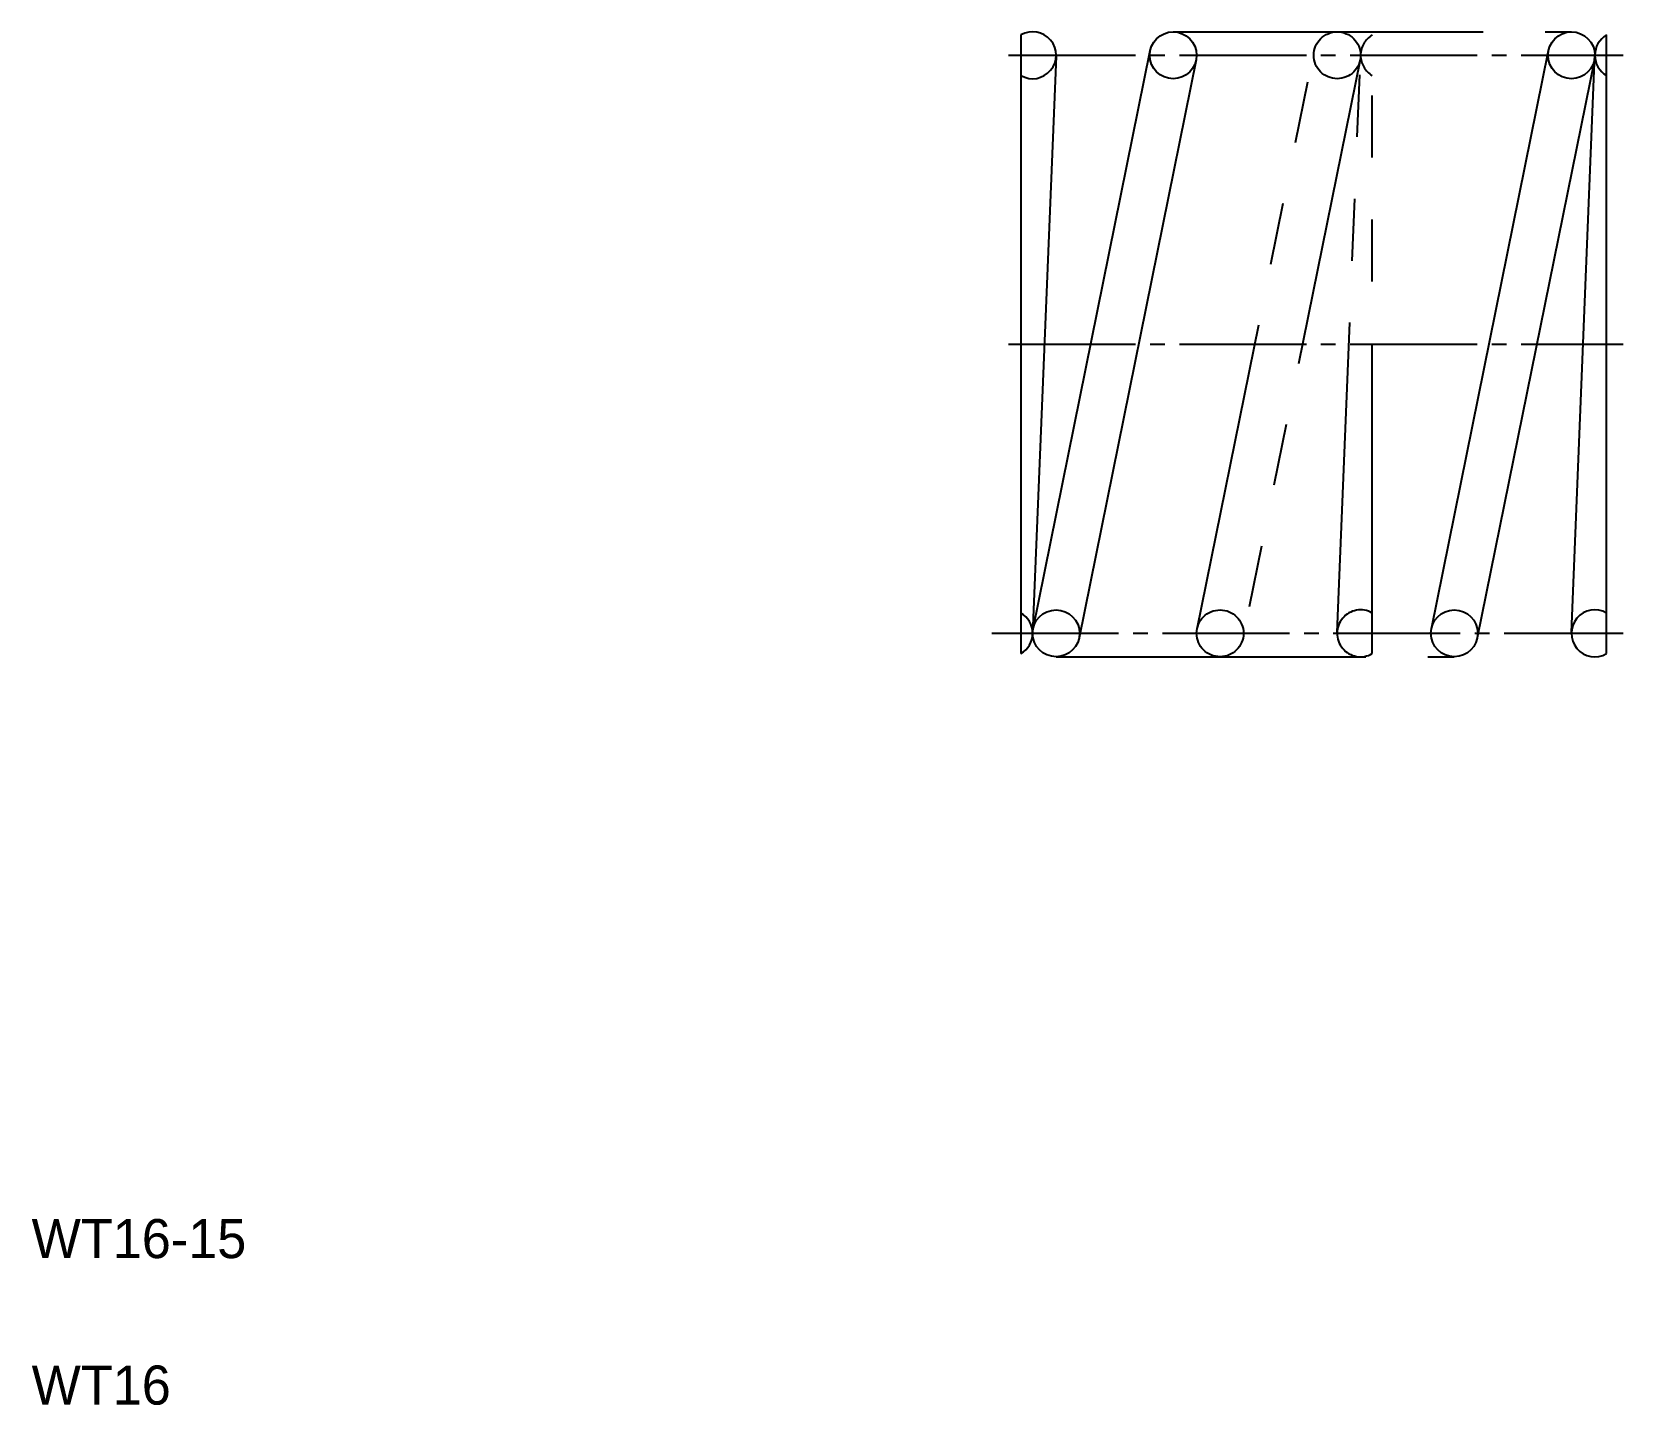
# Model space of a CAD drawing. Extents: x 2.5 to 43.3, y 2.5 to 37.6.
import ezdxf

# ---------------------------------------------------------------- set-up
doc = ezdxf.new("R2010")
doc.units = 0
doc.header["$LTSCALE"] = 0.25
doc.linetypes.add('CENTER', pattern=[17.5, 13, -1.5, 1.5, -1.5])
doc.linetypes.add('PHANTOM', pattern=[63.5, 31.75, -6.35, 6.35, -6.35, 6.35, -6.35])
doc.layers.get('0').update_dxf_attribs({"linetype": 'CONTINUOUS'})
doc.layers.add('CENTER', color=1, linetype='CENTER')

msp = doc.modelspace()

# ---------------------------------------------------------------- linework, layer by layer
for p, q in [((27.841, 37.566), (27.841, 21.727)), ((42.841, 21.727), (42.841, 37.566)), ((28.153, 22.366), (31.153, 37.166)), ((38.353, 22.366), (41.353, 37.166)), ((28.741, 37.023), (28.141, 22.223)), ((32.329, 36.928), (29.329, 22.128)), ((42.529, 36.928), (39.529, 22.128)), ((41.942, 22.271), (42.542, 37.071)), ((31.291, 21.647), (31.291, 21.647)), ((33.841, 21.647), (33.841, 21.647))]:
    msp.add_line(p, q)
at = {"color": 3, "linetype": 'PHANTOM'}
for p, q in [((31.741, 37.647), (41.941, 37.647)), ((36.841, 21.727), (36.841, 37.566)), ((32.353, 22.366), (35.353, 37.166)), ((36.529, 36.928), (33.529, 22.128)), ((35.942, 22.271), (36.542, 37.071)), ((28.741, 21.647), (38.941, 21.647))]:
    msp.add_line(p, q, dxfattribs=at)
for centre in [(31.741, 37.047), (41.941, 37.047), (28.741, 22.247), (38.941, 22.247)]:
    msp.add_circle(centre, 0.6)
for centre in [(35.941, 37.047), (32.941, 22.247)]:
    msp.add_circle(centre, 0.6, dxfattribs=at)
for centre, start, end in [((28.141, 37.047), 240, 120), ((43.141, 37.047), 120, 240), ((42.541, 22.247), 60, 300), ((27.541, 22.247), 300, 60)]:
    msp.add_arc(centre, 0.6, start, end)
for centre, start, end in [((37.141, 37.047), 120, 240), ((36.541, 22.247), 60, 300)]:
    msp.add_arc(centre, 0.6, start, end, dxfattribs=at)
at = {"layer": 'CENTER', "color": 1, "linetype": 'CENTER'}
for p, q in [((27.526, 37.047), (43.266, 37.047)), ((27.526, 29.647), (43.266, 29.647)), ((27.092, 22.247), (43.266, 22.247))]:
    msp.add_line(p, q, dxfattribs=at)

# ---------------------------------------------------------------- texts
for s, p in [('WT16-15', (2.5, 6.25)), ('WT16', (2.5, 2.5))]:
    msp.add_text(s, height=1).set_placement(p)

doc.saveas('drawing.dxf')
